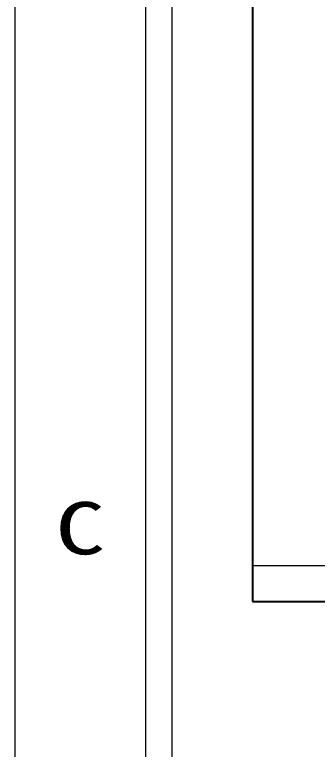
# Model space of a CAD drawing. Header units: millimetres. Extents: x -1604 to 1596, y -1101 to 1107.
# Drawn here: x -1604 to -1511.6, y -248.8 to -24.3 of the extents above; entities that cross this region are included whole.
import ezdxf
from ezdxf.enums import TextEntityAlignment as Align

# ---------------------------------------------------------------- set-up
doc = ezdxf.new("R2010")
doc.units = ezdxf.units.MM
doc.header["$LTSCALE"] = 8
doc.linetypes.add('DIVIDE', pattern=[7.953138, 2.982427, -0.994142, 0.994142, -0.994142, 0.994142, -0.994142])
doc.layers.add('ZUWAKU', color=7, linetype='Continuous')
doc.styles.add('FdaStyle0', font='', dxfattribs={"width": 0.633743, "height": 24})
doc.styles.get('FdaStyle0').set_extended_font_data('굴림체')

# ---------------------------------------------------------------- blocks, each defined once
blk = doc.blocks.new('DC_GROUP_4')
at = {"layer": 'ZUWAKU', "color": 3, "lineweight": 13}
blk.add_line((-1556, 1058.76), (-1556, -1053.24), dxfattribs=at)
blk = doc.blocks.new('DC_GROUP_5')
at = {"layer": 'ZUWAKU', "color": 3, "lineweight": 13}
blk.add_line((-1564, 1066.76), (-1564, -1061.24), dxfattribs=at)
blk = doc.blocks.new('DC_GROUP_6')
at = {"layer": 'ZUWAKU', "color": 7, "lineweight": 13}
blk.add_line((-1604, 1106.76), (-1604, -1101.24), dxfattribs=at)
blk = doc.blocks.new('DC_GROUP_7')
at = {"layer": 'ZUWAKU', "color": 3, "lineweight": 13}
blk.add_line((-1564, 1066.76), (-1564, -1061.24), dxfattribs=at)
blk = doc.blocks.new('DC_GROUP_8')
at = {"layer": 'ZUWAKU', "color": 3, "lineweight": 13}
blk.add_line((-1556, 1058.76), (-1556, -1053.24), dxfattribs=at)
blk = doc.blocks.new('DC_GROUP_2')
at = {"layer": 'ZUWAKU', "linetype": 'Continuous'}
for name in ['DC_GROUP_6', 'DC_GROUP_5', 'DC_GROUP_7', 'DC_GROUP_4', 'DC_GROUP_8']:
    blk.add_blockref(name, (0, 0), dxfattribs=at)
at = {"layer": 'ZUWAKU', "color": 3, "style": 'FdaStyle0', "width": 1.494567}
blk.add_text('C', height=16, dxfattribs=at).set_placement((-1591.6, -189.24), (-1576.4, -189.24), align=Align.FIT)

msp = doc.modelspace()

# ---------------------------------------------------------------- linework, layer by layer
at = {"color": 3}
for p, q in [((-1531.38, 4.97), (-1531.38, -203.7)), ((-1531.38, -203.7), (-1473.33, -203.7))]:
    msp.add_line(p, q, dxfattribs=at)
at = {"color": 4, "linetype": 'DIVIDE', "lineweight": 13}
msp.add_line((-1531.38, -192.68), (-971.38, -192.68), dxfattribs=at)

# ---------------------------------------------------------------- block references
at = {"layer": 'ZUWAKU', "linetype": 'Continuous'}
msp.add_blockref('DC_GROUP_2', (0, 0), dxfattribs=at)

doc.saveas('drawing.dxf')
